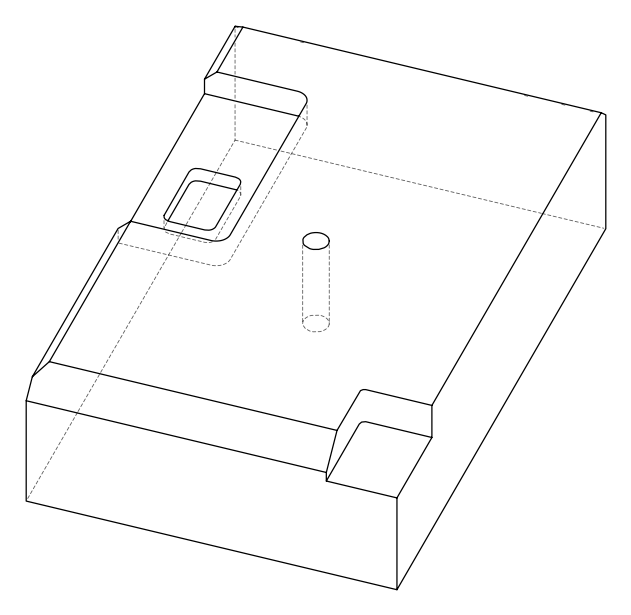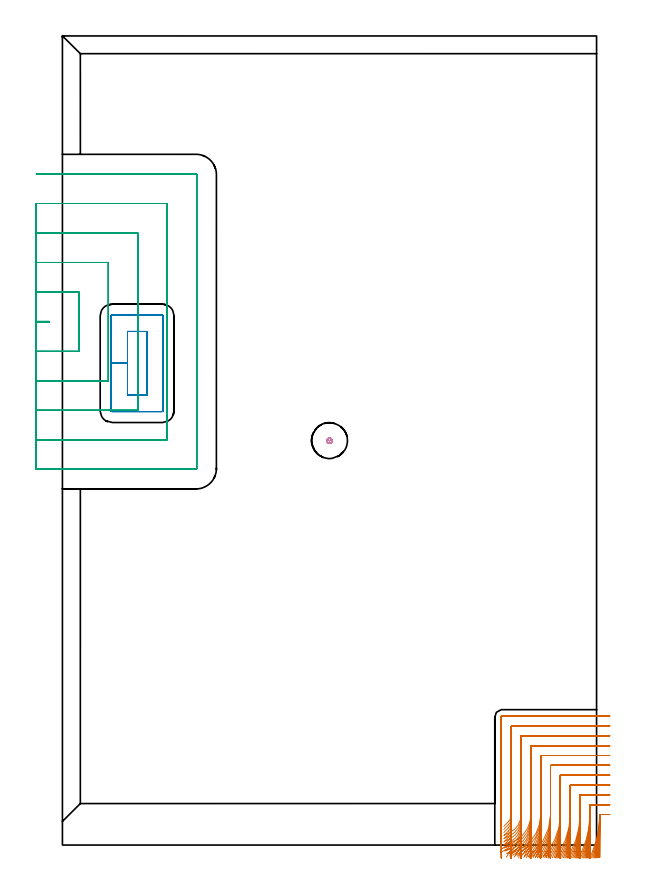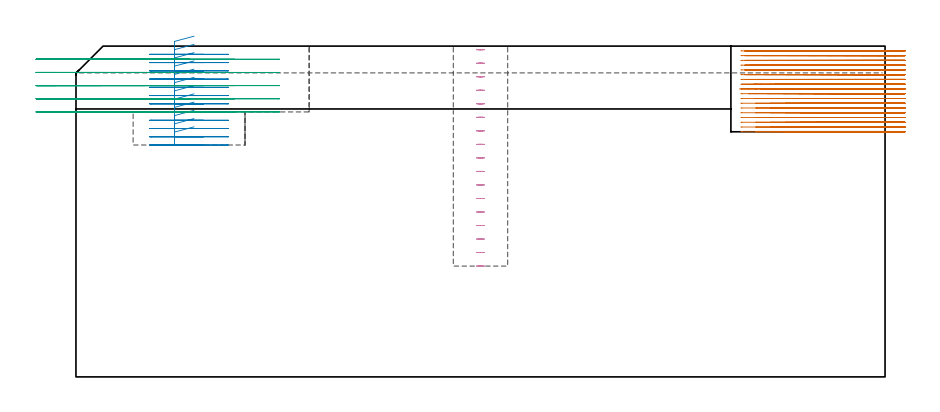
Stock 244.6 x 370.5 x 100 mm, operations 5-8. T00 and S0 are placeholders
(PLAN: 8 operations, 4 tool changes, 77.3 min)
(1 AREA_MILL | FG_CHAMFER_SURFACE | UGT0205_001 | 3.79 min | 5457 mm3)
(2 AREA_MILL_1 | FG_CHAMFER_SURFACE_1 | UGT0205_001 | 6 min | 8028 mm3)
(3 AREA_MILL_2 | FG_CHAMFER_SURFACE_2 | UGT0205_001 | 1.44 min | 1811 mm3)
(4 AREA_MILL_3 | FG_CHAMFER_SURFACE_3 | UGT0205_001 | 11.32 min | 36791 mm3)
(5 MILL_CORNER_NOTCH_RECTANGULAR | CORNER_NOTCH_RECTANGULAR | NXT0201_008 | Follow Part, ap 1.5, ae 75% | 31.56 min | 73366 mm3)
(6 MILL_RECTANGULAR_POCKET | POCKET_RECTANGULAR_STRAIGHT | NXT0201_010 | Follow Part, ap 2.5, ae 75% | 6.32 min | 54054 mm3)
(7 MILL_SLOT | SLOT_PARTIAL_RECTANGULAR | UGT0201_100 | Follow Part, ap 4.5, ae 75% | 16.11 min | 177904 mm3)
(8 MILL_BLIND_HOLE_FROM_SOLID_MATERIAL | STEP1POCKET | UGT0201_132 | Spiral | 0.78 min | 14045 mm3)
(TOOL UGT0205_001 | Chamfer Mill 20 x 3 x 45 deg. | D20 FL50 Z2)
(TOOL NXT0201_008 | ENDMILL 6mm [2P460-0600-NA 1630] | D6 FL26 Z6)
(TOOL NXT0201_010 | ENDMILL 10mm [2P460-1000-NA 1630] | D10 FL30 Z6)
(TOOL UGT0201_100 | End Mill 18 mm | D18 FL22 Z2)
(TOOL UGT0201_132 | Carbide End Mill 14.0 | D14 FL30 Z4)
(OP 5 MILL_CORNER_NOTCH_RECTANGULAR)
G17 G21 G94 G90
T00 M6
G54
G17 G0 G90 X250.6 Y14. S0 M3
G43 Z110. H1
Z98.561
G94 G1 X247.6 F250.
X246.296 F500.
G3 X246. Y13.705 R0.3
G2 X242.714 Y-3. R45.
G1 X241.589 Y-5.781 F250.
G0 Z110.
X250.6 Y18.5
Z98.561
G1 X247.6
X241.797 F500.
G3 X241.5 Y18.203 R0.3
G1 Y13.88
G2 X237.815 Y-3. R40.5
G1 X236.564 Y-5.727 F250.
G0 Z110.
X250.6 Y23.
Z98.561
G1 X247.6
X237.297 F500.
G3 X237. Y22.703 R0.3
G1 Y13.88
G2 X232.797 Y-3. R36.
G1 X231.391 Y-5.65 F250.
G0 Z110.
X250.6 Y27.5
Z98.561
G1 X247.6
X232.797 F500.
G3 X232.5 Y27.203 R0.3
G1 Y13.88
G2 X227.595 Y-3. R31.5
G1 X225.988 Y-5.533 F250.
G0 Z110.
X250.6 Y32.
Z98.561
G1 X247.6
X228.297 F500.
G3 X228. Y31.703 R0.3
G1 Y13.88
G2 X222.073 Y-3. R27.
G1 X220.197 Y-5.341 F250.
G0 Z110.
X250.6 Y36.5
Z98.561
G1 X247.6
X223.797 F500.
G3 X223.5 Y36.203 R0.3
G1 Y13.88
G2 X215.877 Y-3. R22.5
G1 X213.626 Y-4.984 F250.
G0 Z110.
X250.6 Y41.
Z98.561
G1 X247.6
X219.297 F500.
G3 X219. Y40.703 R0.3
G1 Y13.88
G2 X207.407 Y-2.941 R18.
G1 X204.604 Y-4.009 F250.
G0 Z110.
X250.6 Y45.5
Z98.561
G1 X247.6
X214.797 F500.
G3 X214.5 Y45.203 R0.3
G1 Y13.88
G2 X205. Y0.986 R13.5
G1 X202.134 Y0.097 F250.
G0 Z110.
X250.6 Y50.
Z98.561
G1 X247.6
X210.298 F500.
G3 X210. Y49.703 R0.3
G1 Y13.88
G2 X205. Y5.818 R9.
G1 X202.312 Y4.484 F250.
G0 Z110.
X250.6 Y54.5
Z98.561
G1 X247.6
X205.798 F500.
G3 X205.5 Y54.202 R0.3
G1 Y13.88
G2 X204.231 Y10.748 R4.5
G1 X202.142 Y8.594 F250.
G0 Z110.
X250.6 Y59.
Z98.561
G1 X247.6
X201.298 F500.
G3 X201. Y58.702 R0.3
G1 Y13.88
Y10.88 F250.
G0 Z110.
X250.6 Y14.
Z97.122
G1 X247.6
X246.297 F500.
G3 X246. Y13.703 R0.3
G1 Y12.445
G2 X243.267 Y-3. R45.
G1 X242.237 Y-5.818 F250.
G0 Z110.
X250.6 Y18.5
Z97.122
G1 X247.6
X241.797 F500.
G3 X241.5 Y18.203 R0.3
G1 Y12.445
G2 X238.439 Y-3. R40.5
G1 X237.295 Y-5.773 F250.
G0 Z110.
X250.6 Y23.
Z97.122
G1 X247.6
X237.297 F500.
G3 X237. Y22.703 R0.3
G1 Y12.445
G2 X233.519 Y-3. R36.
G1 X232.232 Y-5.71 F250.
G0 Z110.
X250.6 Y27.5
Z97.122
G1 X247.6
X232.797 F500.
G3 X232.5 Y27.203 R0.3
G1 Y12.445
G2 X228.454 Y-3. R31.5
G1 X226.983 Y-5.615 F250.
G0 Z110.
X250.6 Y32.
Z97.122
G1 X247.6
X228.297 F500.
G3 X228. Y31.703 R0.3
G1 Y12.445
G2 X223.146 Y-3. R27.
G1 X221.43 Y-5.461 F250.
G0 Z110.
X250.6 Y36.5
Z97.122
G1 X247.6
X223.797 F500.
G3 X223.5 Y36.203 R0.3
G1 Y12.445
G2 X217.362 Y-3. R22.5
G1 X215.303 Y-5.182 F250.
G0 Z110.
X250.6 Y41.
Z97.122
G1 X247.6
X219.297 F500.
G3 X219. Y40.703 R0.3
G1 Y12.445
G2 X210.244 Y-3. R18.
G1 X207.67 Y-4.541 F250.
G0 Z110.
X250.6 Y45.5
Z97.122
G1 X247.6
X214.797 F500.
G3 X214.5 Y45.203 R0.3
G1 Y12.445
G2 X205.032 Y-0.439 R13.5
G1 X202.169 Y-1.335 F250.
G0 Z110.
X250.6 Y50.
Z97.122
G1 X247.6
X210.298 F500.
G3 X210. Y49.703 R0.3
G1 Y12.445
G2 X205. Y4.382 R9.
G1 X202.312 Y3.049 F250.
G0 Z110.
X250.6 Y54.5
Z97.122
G1 X247.6
X205.798 F500.
G3 X205.5 Y54.202 R0.3
G1 Y12.445
G2 X204.228 Y9.31 R4.5
G1 X202.138 Y7.158 F250.
G0 Z110.
X250.6 Y59.
Z97.122
G1 X247.6
X201.298 F500.
G3 X201. Y58.702 R0.3
G1 Y12.445
Y9.445 F250.
G0 Z110.
X250.6 Y14.
Z95.683
G1 X247.6
X246.297 F500.
G3 X246. Y13.703 R0.3
G1 Y11.006
G2 X243.765 Y-3. R45.
G1 X242.831 Y-5.851 F250.
G0 Z110.
X250.6 Y18.5
Z95.683
G1 X247.6
X241.797 F500.
G3 X241.5 Y18.203 R0.3
G1 Y11.006
G2 X239.001 Y-3. R40.5
G1 X237.964 Y-5.815 F250.
G0 Z110.
X250.6 Y23.
Z95.683
G1 X247.6
X237.297 F500.
G3 X237. Y22.703 R0.3
G1 Y11.006
G2 X234.164 Y-3. R36.
G1 X232.997 Y-5.764 F250.
G0 Z110.
X250.6 Y27.5
Z95.683
G1 X247.6
X232.797 F500.
G3 X232.5 Y27.203 R0.3
G1 Y11.006
G2 X229.215 Y-3. R31.5
G1 X227.881 Y-5.687 F250.
G0 Z110.
X250.6 Y32.
Z95.683
G1 X247.6
X228.297 F500.
G3 X228. Y31.703 R0.3
G1 Y11.006
G2 X224.083 Y-3. R27.
G1 X222.527 Y-5.565 F250.
G0 Z110.
X250.6 Y36.5
Z95.683
G1 X247.6
X223.797 F500.
G3 X223.5 Y36.203 R0.3
G1 Y11.006
G2 X218.609 Y-3. R22.5
G1 X216.742 Y-5.348 F250.
G0 Z110.
X250.6 Y41.
Z95.683
G1 X247.6
X219.297 F500.
G3 X219. Y40.703 R0.3
G1 Y11.006
G2 X212.307 Y-3. R18.
G1 X209.972 Y-4.884 F250.
G0 Z110.
X250.6 Y45.5
Z95.683
G1 X247.6
X214.797 F500.
G3 X214.5 Y45.203 R0.3
G1 Y11.006
G2 X205.535 Y-1.71 R13.5
G1 X202.709 Y-2.718 F250.
G0 Z110.
X250.6 Y50.
Z95.683
G1 X247.6
X210.297 F500.
G3 X210. Y49.703 R0.3
G1 Y11.006
G2 X205. Y2.943 R9.
G1 X202.312 Y1.61 F250.
G0 Z110.
X250.6 Y54.5
Z95.683
G1 X247.6
X205.798 F500.
G3 X205.5 Y54.202 R0.3
G1 Y11.006
G2 X204.228 Y7.871 R4.5
G1 X202.138 Y5.718 F250.
G0 Z110.
X250.6 Y59.
Z95.683
G1 X247.6
X201.298 F500.
G3 X201. Y58.702 R0.3
G1 Y11.006
Y8.006 F250.
G0 Z110.
X250.6 Y14.
Z94.244
G1 X247.6
X246.297 F500.
G3 X246. Y13.703 R0.3
G1 Y9.567
G2 X244.21 Y-3. R45.
G1 X243.372 Y-5.881 F250.
G0 Z110.
X250.6 Y18.5
Z94.244
G1 X247.6
X241.797 F500.
G3 X241.5 Y18.203 R0.3
G1 Y9.567
G2 X239.501 Y-3. R40.5
G1 X238.57 Y-5.852 F250.
G0 Z110.
X250.6 Y23.
Z94.244
G1 X247.6
X237.297 F500.
G3 X237. Y22.703 R0.3
G1 Y9.567
G2 X234.735 Y-3. R36.
G1 X233.688 Y-5.811 F250.
G0 Z110.
X250.6 Y27.5
Z94.244
G1 X247.6
X232.797 F500.
G3 X232.5 Y27.203 R0.3
G1 Y9.567
G2 X229.885 Y-3. R31.5
G1 X228.688 Y-5.751 F250.
G0 Z110.
X250.6 Y32.
Z94.244
G1 X247.6
X228.297 F500.
G3 X228. Y31.703 R0.3
G1 Y9.567
G2 X224.897 Y-3. R27.
G1 X223.501 Y-5.655 F250.
G0 Z110.
X250.6 Y36.5
Z94.244
G1 X247.6
X223.797 F500.
G3 X223.5 Y36.203 R0.3
G1 Y9.567
G2 X219.664 Y-3. R22.5
G1 X217.988 Y-5.488 F250.
G0 Z110.
X250.6 Y41.
Z94.244
G1 X247.6
X219.297 F500.
G3 X219. Y40.703 R0.3
G1 Y9.567
G2 X213.887 Y-3. R18.
G1 X211.793 Y-5.148 F250.
G0 Z110.
X250.6 Y45.5
Z94.244
G1 X247.6
X214.797 F500.
G3 X214.5 Y45.203 R0.3
G1 Y9.567
G2 X206.666 Y-2.687 R13.5
G1 X203.943 Y-3.946 F250.
G0 Z110.
X250.6 Y50.
Z94.244
G1 X247.6
X210.297 F500.
G3 X210. Y49.703 R0.3
G1 Y9.567
G2 X205. Y1.504 R9.
G1 X202.312 Y0.171 F250.
G0 Z110.
X250.6 Y54.5
Z94.244
G1 X247.6
X205.798 F500.
G3 X205.5 Y54.202 R0.3
G1 Y9.567
G2 X204.228 Y6.432 R4.5
G1 X202.138 Y4.279 F250.
G0 Z110.
X250.6 Y59.
Z94.244
G1 X247.6
X201.298 F500.
G3 X201. Y58.702 R0.3
G1 Y9.567
Y6.567 F250.
G0 Z110.
X250.6 Y14.
Z92.805
G1 X247.6
X246.297 F500.
G3 X246. Y13.703 R0.3
G1 Y8.126
G2 X244.603 Y-3. R45.
G1 X243.861 Y-5.907 F250.
G0 Z110.
X250.6 Y18.5
Z92.805
G1 X247.6
X241.797 F500.
G3 X241.5 Y18.203 R0.3
G1 Y8.126
G2 X239.942 Y-3. R40.5
G1 X239.118 Y-5.885 F250.
G0 Z110.
X250.6 Y23.
Z92.805
G1 X247.6
X237.297 F500.
G3 X237. Y22.703 R0.3
G1 Y8.126
G2 X235.237 Y-3. R36.
G1 X234.31 Y-5.853 F250.
G0 Z110.
X250.6 Y27.5
Z92.805
G1 X247.6
X232.797 F500.
G3 X232.5 Y27.203 R0.3
G1 Y8.126
G2 X230.47 Y-3. R31.5
G1 X229.41 Y-5.807 F250.
G0 Z110.
X250.6 Y32.
Z92.805
G1 X247.6
X228.297 F500.
G3 X228. Y31.703 R0.3
G1 Y8.126
G2 X225.601 Y-3. R27.
G1 X224.365 Y-5.733 F250.
G0 Z110.
X250.6 Y36.5
Z92.805
G1 X247.6
X223.797 F500.
G3 X223.5 Y36.203 R0.3
G1 Y8.126
G2 X220.556 Y-3. R22.5
G1 X219.073 Y-5.608 F250.
G0 Z110.
X250.6 Y41.
Z92.805
G1 X247.6
X219.297 F500.
G3 X219. Y40.703 R0.3
G1 Y8.126
G2 X215.149 Y-3. R18.
G1 X213.295 Y-5.358 F250.
G0 Z110.
X250.6 Y45.5
Z92.805
G1 X247.6
X214.797 F500.
G3 X214.5 Y45.203 R0.3
G1 Y8.126
G2 X208.646 Y-3. R13.5
G1 X206.173 Y-4.699 F250.
G0 Z110.
X250.6 Y50.
Z92.805
G1 X247.6
X210.297 F500.
G3 X210. Y49.703 R0.3
G1 Y8.126
G2 X205. Y0.064 R9.
G1 X202.312 Y-1.269 F250.
G0 Z110.
X250.6 Y54.5
Z92.805
G1 X247.6
X205.798 F500.
G3 X205.5 Y54.202 R0.3
G1 Y8.126
G2 X204.228 Y4.991 R4.5
G1 X202.138 Y2.839 F250.
G0 Z110.
X250.6 Y59.
Z92.805
G1 X247.6
X201.298 F500.
G3 X201. Y58.702 R0.3
G1 Y8.126
Y5.126 F250.
G0 Z110.
X250.6 Y14.
Z91.367
G1 X247.6
X246.297 F500.
G3 X246. Y13.703 R0.3
G1 Y6.687
G2 X244.949 Y-2.98 R45.
G1 X244.305 Y-5.91 F250.
G0 Z110.
X250.6 Y18.5
Z91.367
G1 X247.6
X241.797 F500.
G3 X241.5 Y18.203 R0.3
G1 Y6.687
G2 X240.324 Y-3. R40.5
G1 X239.607 Y-5.913 F250.
G0 Z110.
X250.6 Y23.
Z91.367
G1 X247.6
X237.297 F500.
G3 X237. Y22.703 R0.3
G1 Y6.687
G2 X235.672 Y-3. R36.
G1 X234.865 Y-5.889 F250.
G0 Z110.
X250.6 Y27.5
Z91.367
G1 X247.6
X232.797 F500.
G3 X232.5 Y27.203 R0.3
G1 Y6.687
G2 X230.974 Y-3. R31.5
G1 X230.051 Y-5.855 F250.
G0 Z110.
X250.6 Y32.
Z91.367
G1 X247.6
X228.297 F500.
G3 X228. Y31.703 R0.3
G1 Y6.687
G2 X226.202 Y-3. R27.
G1 X225.126 Y-5.8 F250.
G0 Z110.
X250.6 Y36.5
Z91.367
G1 X247.6
X223.797 F500.
G3 X223.5 Y36.203 R0.3
G1 Y6.687
G2 X221.308 Y-3. R22.5
G1 X220.016 Y-5.708 F250.
G0 Z110.
X250.6 Y41.
Z91.367
G1 X247.6
X219.297 F500.
G3 X219. Y40.703 R0.3
G1 Y6.687
G2 X216.171 Y-3. R18.
G1 X214.557 Y-5.529 F250.
G0 Z110.
X250.6 Y45.5
Z91.367
G1 X247.6
X214.797 F500.
G3 X214.5 Y45.203 R0.3
G1 Y6.687
G2 X210.403 Y-3. R13.5
G1 X208.25 Y-5.09 F250.
G0 Z110.
X250.6 Y50.
Z91.367
G1 X247.6
X210.297 F500.
G3 X210. Y49.703 R0.3
G1 Y6.687
G2 X205.267 Y-1.237 R9.
G1 X202.625 Y-2.66 F250.
G0 Z110.
X250.6 Y54.5
Z91.367
G1 X247.6
X205.798 F500.
G3 X205.5 Y54.202 R0.3
G1 Y6.687
G2 X204.231 Y3.554 R4.5
G1 X202.142 Y1.401 F250.
G0 Z110.
X250.6 Y59.
Z91.367
G1 X247.6
X201.298 F500.
G3 X201. Y58.702 R0.3
G1 Y6.687
Y3.687 F250.
G0 Z110.
X250.6 Y14.
Z89.928
G1 X247.6
X246.297 F500.
G3 X246. Y13.703 R0.3
G1 Y5.249
G2 X245.251 Y-2.929 R45.
G1 X244.706 Y-5.879 F250.
G0 Z110.
X250.6 Y18.5
Z89.928
G1 X247.6
X241.797 F500.
G3 X241.5 Y18.203 R0.3
G1 Y5.249
G2 X240.651 Y-3. R40.5
G1 X240.04 Y-5.937 F250.
G0 Z110.
X250.6 Y23.
Z89.928
G1 X247.6
X237.297 F500.
G3 X237. Y22.703 R0.3
G1 Y5.249
G2 X236.042 Y-3. R36.
G1 X235.355 Y-5.92 F250.
G0 Z110.
X250.6 Y27.5
Z89.928
G1 X247.6
X232.797 F500.
G3 X232.5 Y27.203 R0.3
G1 Y5.249
G2 X231.401 Y-3. R31.5
G1 X230.615 Y-5.895 F250.
G0 Z110.
X250.6 Y32.
Z89.928
G1 X247.6
X228.297 F500.
G3 X228. Y31.703 R0.3
G1 Y5.249
G2 X226.709 Y-3. R27.
G1 X225.793 Y-5.857 F250.
G0 Z110.
X250.6 Y36.5
Z89.928
G1 X247.6
X223.797 F500.
G3 X223.5 Y36.203 R0.3
G1 Y5.249
G2 X221.933 Y-3. R22.5
G1 X220.834 Y-5.791 F250.
G0 Z110.
X250.6 Y41.
Z89.928
G1 X247.6
X219.297 F500.
G3 X219. Y40.703 R0.3
G1 Y5.249
G2 X216.999 Y-3. R18.
G1 X215.624 Y-5.666 F250.
G0 Z110.
X250.6 Y45.5
Z89.928
G1 X247.6
X214.797 F500.
G3 X214.5 Y45.203 R0.3
G1 Y5.249
G2 X211.687 Y-3. R13.5
G1 X209.854 Y-5.375 F250.
G0 Z110.
X250.6 Y50.
Z89.928
G1 X247.6
X210.297 F500.
G3 X210. Y49.703 R0.3
G1 Y5.249
G2 X205.972 Y-2.253 R9.
G1 X203.472 Y-3.911 F250.
G0 Z110.
X250.6 Y54.5
Z89.928
G1 X247.6
X205.798 F500.
G3 X205.5 Y54.202 R0.3
G1 Y5.249
G2 X204.228 Y2.113 R4.5
G1 X202.137 Y-0.039 F250.
G0 Z110.
X250.6 Y59.
Z89.928
G1 X247.6
X201.298 F500.
G3 X201. Y58.702 R0.3
G1 Y5.249
Y2.249 F250.
G0 Z110.
X250.6 Y14.
Z88.489
G1 X247.6
X246.297 F500.
G3 X246. Y13.703 R0.3
G1 Y3.673
G2 X245.524 Y-2.854 R45.
G1 X245.089 Y-5.822 F250.
G0 Z110.
X250.6 Y18.5
Z88.489
G1 X247.6
X241.797 F500.
G3 X241.5 Y18.203 R0.3
G1 Y3.673
G2 X240.946 Y-3. R40.5
G1 X240.452 Y-5.959 F250.
G0 Z110.
X250.6 Y23.
Z88.489
G1 X247.6
X237.297 F500.
G3 X237. Y22.703 R0.3
G1 Y3.673
G2 X236.376 Y-3. R36.
G1 X235.82 Y-5.948 F250.
G0 Z110.
X250.6 Y27.5
Z88.489
G1 X247.6
X232.797 F500.
G3 X232.5 Y27.203 R0.3
G1 Y3.673
G2 X231.785 Y-3. R31.5
G1 X231.149 Y-5.932 F250.
G0 Z110.
X250.6 Y32.
Z88.489
G1 X247.6
X228.297 F500.
G3 X228. Y31.703 R0.3
G1 Y3.673
G2 X227.162 Y-3. R27.
G1 X226.421 Y-5.907 F250.
G0 Z110.
X250.6 Y36.5
Z88.489
G1 X247.6
X223.797 F500.
G3 X223.5 Y36.203 R0.3
G1 Y3.673
G2 X222.488 Y-3. R22.5
G1 X221.598 Y-5.865 F250.
G0 Z110.
X250.6 Y41.
Z88.489
G1 X247.6
X219.297 F500.
G3 X219. Y40.703 R0.3
G1 Y3.673
G2 X217.717 Y-3. R18.
G1 X216.605 Y-5.786 F250.
G0 Z110.
X250.6 Y45.5
Z88.489
G1 X247.6
X214.797 F500.
G3 X214.5 Y45.203 R0.3
G1 Y3.673
G2 X212.735 Y-3. R13.5
G1 X211.252 Y-5.608 F250.
G0 Z110.
X250.6 Y50.
Z88.489
G1 X247.6
X210.297 F500.
G3 X210. Y49.703 R0.3
G1 Y3.673
G2 X207.039 Y-3. R9.
G1 X204.814 Y-5.013 F250.
G0 Z110.
X250.6 Y54.5
Z88.489
G1 X247.6
X205.798 F500.
G3 X205.5 Y54.202 R0.3
G1 Y3.673
G2 X203.751 Y0.112 R4.5
G1 X201.377 Y-1.722 F250.
G0 Z110.
X250.6 Y59.
Z88.489
G1 X247.6
X201.298 F500.
G3 X201. Y58.702 R0.3
G1 Y3.673
Y0.673 F250.
G0 Z110.
X250.6 Y14.
Z87.05
G1 X247.6
X246.296 F500.
G3 X246. Y13.704 R0.3
G1 Y1.907
G2 X245.756 Y-2.768 R45.
G1 X245.445 Y-5.752 F250.
G0 Z110.
X250.6 Y18.5
Z87.05
G1 X247.6
X241.797 F500.
G3 X241.5 Y18.203 R0.3
G1 Y1.907
G2 X241.202 Y-3. R40.5
G1 X240.838 Y-5.978 F250.
G0 Z110.
X250.6 Y23.
Z87.05
G1 X247.6
X237.297 F500.
G3 X237. Y22.703 R0.3
G1 Y1.907
G2 X236.664 Y-3. R36.
G1 X236.255 Y-5.972 F250.
G0 Z110.
X250.6 Y27.5
Z87.05
G1 X247.6
X232.797 F500.
G3 X232.5 Y27.203 R0.3
G1 Y1.907
G2 X232.115 Y-3. R31.5
G1 X231.648 Y-5.963 F250.
G0 Z110.
X250.6 Y32.
Z87.05
G1 X247.6
X228.297 F500.
G3 X228. Y31.703 R0.3
G1 Y1.907
G2 X227.55 Y-3. R27.
G1 X227.005 Y-5.95 F250.
G0 Z110.
X250.6 Y36.5
Z87.05
G1 X247.6
X223.797 F500.
G3 X223.5 Y36.203 R0.3
G1 Y1.907
G2 X222.958 Y-3. R22.5
G1 X222.304 Y-5.928 F250.
G0 Z110.
X250.6 Y41.
Z87.05
G1 X247.6
X219.297 F500.
G3 X219. Y40.703 R0.3
G1 Y1.907
G2 X218.318 Y-3. R18.
G1 X217.5 Y-5.886 F250.
G0 Z110.
X250.6 Y45.5
Z87.05
G1 X247.6
X214.797 F500.
G3 X214.5 Y45.203 R0.3
G1 Y1.907
G2 X213.577 Y-3. R13.5
G1 X212.486 Y-5.795 F250.
G0 Z110.
X250.6 Y50.
Z87.05
G1 X247.6
X210.297 F500.
G3 X210. Y49.703 R0.3
G1 Y1.907
G2 X208.545 Y-3. R9.
G1 X206.909 Y-5.515 F250.
G0 Z110.
X250.6 Y54.5
Z87.05
G1 X247.6
X205.798 F500.
G3 X205.5 Y54.202 R0.3
G1 Y1.907
G2 X203.196 Y-2.021 R4.5
G1 X200.577 Y-3.485 F250.
G0 Z110.
X250.6 Y59.
Z87.05
G1 X247.6
X201.298 F500.
G3 X201. Y58.702 R0.3
G1 Y1.907
Y-1.093 F250.
G0 Z110.
X250.6 Y14.
Z85.611
G1 X247.6
X246.296 F500.
G3 X246. Y13.704 R0.3
G1 Y-0.682
G2 X245.956 Y-2.676 R45.
G1 X245.823 Y-5.673 F250.
G0 Z110.
X250.6 Y18.5
Z85.611
G1 X247.6
X241.797 F500.
G3 X241.5 Y18.203 R0.3
G1 Y-0.682
G2 X241.434 Y-3. R40.5
G1 X241.262 Y-5.995 F250.
G0 Z110.
X250.6 Y23.
Z85.611
G1 X247.6
X237.297 F500.
G3 X237. Y22.703 R0.3
G1 Y-0.682
G2 X236.925 Y-3. R36.
G1 X236.732 Y-5.994 F250.
G0 Z110.
X250.6 Y27.5
Z85.611
G1 X247.6
X232.797 F500.
G3 X232.5 Y27.203 R0.3
G1 Y-0.682
G2 X232.415 Y-3. R31.5
G1 X232.194 Y-5.992 F250.
G0 Z110.
X250.6 Y32.
Z85.611
G1 X247.6
X228.297 F500.
G3 X228. Y31.703 R0.3
G1 Y-0.682
G2 X227.9 Y-3. R27.
G1 X227.643 Y-5.989 F250.
G0 Z110.
X250.6 Y36.5
Z85.611
G1 X247.6
X223.797 F500.
G3 X223.5 Y36.203 R0.3
G1 Y-0.682
G2 X223.38 Y-3. R22.5
G1 X223.071 Y-5.984 F250.
G0 Z110.
X250.6 Y41.
Z85.611
G1 X247.6
X219.297 F500.
G3 X219. Y40.703 R0.3
G1 Y-0.682
G2 X218.85 Y-3. R18.
G1 X218.464 Y-5.975 F250.
G0 Z110.
X250.6 Y45.5
Z85.611
G1 X247.6
X214.797 F500.
G3 X214.5 Y45.203 R0.3
G1 Y-0.682
G2 X214.299 Y-3. R13.5
G1 X213.784 Y-5.955 F250.
G0 Z110.
X250.6 Y50.
Z85.611
G1 X247.6
X210.297 F500.
G3 X210. Y49.703 R0.3
G1 Y-0.682
G2 X209.696 Y-3. R9.
G1 X208.923 Y-5.899 F250.
G0 Z110.
X250.6 Y54.5
Z85.611
G1 X247.6
X205.798 F500.
G3 X205.5 Y54.202 R0.3
G1 Y-0.682
G2 X204.857 Y-3. R4.5
G1 X203.311 Y-5.571 F250.
G0 Z110.
X250.6 Y59.
Z85.611
G1 X247.6
X201.298 F500.
G3 X201. Y58.702 R0.3
G1 Y-0.682
Y-3.682 F250.
G0 Z110.
X250.6 Y14.
Z84.172
G1 X247.6
X246.296 F500.
G3 X246. Y13.704 R0.3
G1 Y-2.653
X245.998 Y-5.653 F250.
G0 Z110.
X250.6 Y18.5
Z84.172
G1 X247.6
X241.797 F500.
G3 X241.5 Y18.203 R0.3
G1 Y-2.625
G2 X241.498 Y-3. R40.5
G1 X241.471 Y-6. F250.
G0 Z110.
X250.6 Y23.
Z84.172
G1 X247.6
X237.297 F500.
G3 X237. Y22.703 R0.3
G1 Y-2.625
G2 X236.998 Y-3. R36.
G1 X236.967 Y-6. F250.
G0 Z110.
X250.6 Y27.5
Z84.172
G1 X247.6
X232.797 F500.
G3 X232.5 Y27.203 R0.3
G1 Y-2.625
G2 X232.498 Y-3. R31.5
G1 X232.462 Y-6. F250.
G0 Z110.
X250.6 Y32.
Z84.172
G1 X247.6
X228.297 F500.
G3 X228. Y31.703 R0.3
G1 Y-2.625
G2 X227.997 Y-3. R27.
G1 X227.956 Y-6. F250.
G0 Z110.
X250.6 Y36.5
Z84.172
G1 X247.6
X223.797 F500.
G3 X223.5 Y36.203 R0.3
G1 Y-2.625
G2 X223.497 Y-3. R22.5
G1 X223.447 Y-6. F250.
G0 Z110.
X250.6 Y41.
Z84.172
G1 X247.6
X219.297 F500.
G3 X219. Y40.703 R0.3
G1 Y-2.625
G2 X218.996 Y-3. R18.
G1 X218.934 Y-5.999 F250.
G0 Z110.
X250.6 Y45.5
Z84.172
G1 X247.6
X214.797 F500.
G3 X214.5 Y45.203 R0.3
G1 Y-2.625
G2 X214.495 Y-3. R13.5
G1 X214.412 Y-5.999 F250.
G0 Z110.
X250.6 Y50.
Z84.172
G1 X247.6
X210.297 F500.
G3 X210. Y49.703 R0.3
G1 Y-2.625
G2 X209.992 Y-3. R9.
G1 X209.867 Y-5.997 F250.
G0 Z110.
X250.6 Y54.5
Z84.172
G1 X247.6
X205.798 F500.
G3 X205.5 Y54.202 R0.3
G1 Y-2.625
G2 X205.484 Y-3. R4.5
G1 X205.235 Y-5.99 F250.
G0 Z110.
X250.6 Y59.
Z84.172
G1 X247.6
X201.298 F500.
G3 X201. Y58.702 R0.3
G1 Y-2.625
Y-5.625 F250.
G0 Z110.
X250.6 Y14.
Z82.733
G1 X247.6
X246.296 F500.
G3 X246. Y13.704 R0.3
G1 Y-2.653
Y-5.653 F250.
G0 Z110.
X250.6 Y18.5
Z82.733
G1 X247.6
X241.797 F500.
G3 X241.5 Y18.203 R0.3
G1 Y-3.
Y-6. F250.
G0 Z110.
X250.6 Y23.
Z82.733
G1 X247.6
X237.297 F500.
G3 X237. Y22.703 R0.3
G1 Y-3.
Y-6. F250.
G0 Z110.
X250.6 Y27.5
Z82.733
G1 X247.6
X232.797 F500.
G3 X232.5 Y27.203 R0.3
G1 Y-3.
Y-6. F250.
G0 Z110.
X250.6 Y32.
Z82.733
G1 X247.6
X228.297 F500.
G3 X228. Y31.703 R0.3
G1 Y-3.
Y-6. F250.
G0 Z110.
X250.6 Y36.5
Z82.733
G1 X247.6
X223.797 F500.
G3 X223.5 Y36.203 R0.3
G1 Y-3.
Y-6. F250.
G0 Z110.
X250.6 Y41.
Z82.733
G1 X247.6
X219.297 F500.
G3 X219. Y40.703 R0.3
G1 Y-3.
Y-6. F250.
G0 Z110.
X250.6 Y45.5
Z82.733
G1 X247.6
X214.797 F500.
G3 X214.5 Y45.203 R0.3
G1 Y-3.
Y-6. F250.
G0 Z110.
X250.6 Y50.
Z82.733
G1 X247.6
X210.297 F500.
G3 X210. Y49.703 R0.3
G1 Y-3.
Y-6. F250.
G0 Z110.
X250.6 Y54.5
Z82.733
G1 X247.6
X205.798 F500.
G3 X205.5 Y54.202 R0.3
G1 Y-3.
Y-6. F250.
G0 Z110.
X250.6 Y59.
Z82.733
G1 X247.6
X201.298 F500.
G3 X201. Y58.702 R0.3
G1 Y-3.
Y-6. F250.
G0 Z110.
X250.6 Y14.
Z81.294
G1 X247.6
X246.296 F500.
G3 X246. Y13.704 R0.3
G1 Y-2.653
Y-5.653 F250.
G0 Z110.
X250.6 Y18.5
Z81.294
G1 X247.6
X241.797 F500.
G3 X241.5 Y18.203 R0.3
G1 Y-3.
Y-6. F250.
G0 Z110.
X250.6 Y23.
Z81.294
G1 X247.6
X237.297 F500.
G3 X237. Y22.703 R0.3
G1 Y-3.
Y-6. F250.
G0 Z110.
X250.6 Y27.5
Z81.294
G1 X247.6
X232.797 F500.
G3 X232.5 Y27.203 R0.3
G1 Y-3.
Y-6. F250.
G0 Z110.
X250.6 Y32.
Z81.294
G1 X247.6
X228.297 F500.
G3 X228. Y31.703 R0.3
G1 Y-3.
Y-6. F250.
G0 Z110.
X250.6 Y36.5
Z81.294
G1 X247.6
X223.797 F500.
G3 X223.5 Y36.203 R0.3
G1 Y-3.
Y-6. F250.
G0 Z110.
X250.6 Y41.
Z81.294
G1 X247.6
X219.297 F500.
G3 X219. Y40.703 R0.3
G1 Y-3.
Y-6. F250.
G0 Z110.
X250.6 Y45.5
Z81.294
G1 X247.6
X214.797 F500.
G3 X214.5 Y45.203 R0.3
G1 Y-3.
Y-6. F250.
G0 Z110.
X250.6 Y50.
Z81.294
G1 X247.6
X210.297 F500.
G3 X210. Y49.703 R0.3
G1 Y-3.
Y-6. F250.
G0 Z110.
X250.6 Y54.5
Z81.294
G1 X247.6
X205.798 F500.
G3 X205.5 Y54.202 R0.3
G1 Y-3.
Y-6. F250.
G0 Z110.
X250.6 Y59.
Z81.294
G1 X247.6
X201.298 F500.
G3 X201. Y58.702 R0.3
G1 Y-3.
Y-6. F250.
G0 Z110.
X250.6 Y14.
Z79.856
G1 X247.6
X246.296 F500.
G3 X246. Y13.704 R0.3
G1 Y-2.653
Y-5.653 F250.
G0 Z110.
X250.6 Y18.5
Z79.856
G1 X247.6
X241.797 F500.
G3 X241.5 Y18.203 R0.3
G1 Y-3.
Y-6. F250.
G0 Z110.
X250.6 Y23.
Z79.856
G1 X247.6
X237.297 F500.
G3 X237. Y22.703 R0.3
G1 Y-3.
Y-6. F250.
G0 Z110.
X250.6 Y27.5
Z79.856
G1 X247.6
X232.797 F500.
G3 X232.5 Y27.203 R0.3
G1 Y-3.
Y-6. F250.
G0 Z110.
X250.6 Y32.
Z79.856
G1 X247.6
X228.297 F500.
G3 X228. Y31.703 R0.3
G1 Y-3.
Y-6. F250.
G0 Z110.
X250.6 Y36.5
Z79.856
G1 X247.6
X223.797 F500.
G3 X223.5 Y36.203 R0.3
G1 Y-3.
Y-6. F250.
G0 Z110.
X250.6 Y41.
Z79.856
G1 X247.6
X219.297 F500.
G3 X219. Y40.703 R0.3
G1 Y-3.
Y-6. F250.
G0 Z110.
X250.6 Y45.5
Z79.856
G1 X247.6
X214.797 F500.
G3 X214.5 Y45.203 R0.3
G1 Y-3.
Y-6. F250.
G0 Z110.
X250.6 Y50.
Z79.856
G1 X247.6
X210.297 F500.
G3 X210. Y49.703 R0.3
G1 Y-3.
Y-6. F250.
G0 Z110.
X250.6 Y54.5
Z79.856
G1 X247.6
X205.798 F500.
G3 X205.5 Y54.202 R0.3
G1 Y-3.
Y-6. F250.
G0 Z110.
X250.6 Y59.
Z79.856
G1 X247.6
X201.298 F500.
G3 X201. Y58.702 R0.3
G1 Y-3.
Y-6. F250.
G0 Z110.
X250.6 Y14.
Z78.417
G1 X247.6
X246.296 F500.
G3 X246. Y13.704 R0.3
G1 Y-2.653
Y-5.653 F250.
G0 Z110.
X250.6 Y18.5
Z78.417
G1 X247.6
X241.797 F500.
G3 X241.5 Y18.203 R0.3
G1 Y-3.
Y-6. F250.
G0 Z110.
X250.6 Y23.
Z78.417
G1 X247.6
X237.297 F500.
G3 X237. Y22.703 R0.3
G1 Y-3.
Y-6. F250.
G0 Z110.
X250.6 Y27.5
Z78.417
G1 X247.6
X232.797 F500.
G3 X232.5 Y27.203 R0.3
G1 Y-3.
Y-6. F250.
G0 Z110.
X250.6 Y32.
Z78.417
G1 X247.6
X228.297 F500.
G3 X228. Y31.703 R0.3
G1 Y-3.
Y-6. F250.
G0 Z110.
X250.6 Y36.5
Z78.417
G1 X247.6
X223.797 F500.
G3 X223.5 Y36.203 R0.3
G1 Y-3.
Y-6. F250.
G0 Z110.
X250.6 Y41.
Z78.417
G1 X247.6
X219.297 F500.
G3 X219. Y40.703 R0.3
G1 Y-3.
Y-6. F250.
G0 Z110.
X250.6 Y45.5
Z78.417
G1 X247.6
X214.797 F500.
G3 X214.5 Y45.203 R0.3
G1 Y-3.
Y-6. F250.
G0 Z110.
X250.6 Y50.
Z78.417
G1 X247.6
X210.297 F500.
G3 X210. Y49.703 R0.3
G1 Y-3.
Y-6. F250.
G0 Z110.
X250.6 Y54.5
Z78.417
G1 X247.6
X205.798 F500.
G3 X205.5 Y54.202 R0.3
G1 Y-3.
Y-6. F250.
G0 Z110.
X250.6 Y59.
Z78.417
G1 X247.6
X201.298 F500.
G3 X201. Y58.702 R0.3
G1 Y-3.
Y-6. F250.
G0 Z110.
X250.6 Y14.
Z76.978
G1 X247.6
X246.296 F500.
G3 X246. Y13.704 R0.3
G1 Y-2.653
Y-5.653 F250.
G0 Z110.
X250.6 Y18.5
Z76.978
G1 X247.6
X241.797 F500.
G3 X241.5 Y18.203 R0.3
G1 Y-3.
Y-6. F250.
G0 Z110.
X250.6 Y23.
Z76.978
G1 X247.6
X237.297 F500.
G3 X237. Y22.703 R0.3
G1 Y-3.
Y-6. F250.
G0 Z110.
X250.6 Y27.5
Z76.978
G1 X247.6
X232.797 F500.
G3 X232.5 Y27.203 R0.3
G1 Y-3.
Y-6. F250.
G0 Z110.
X250.6 Y32.
Z76.978
G1 X247.6
X228.297 F500.
G3 X228. Y31.703 R0.3
G1 Y-3.
Y-6. F250.
G0 Z110.
X250.6 Y36.5
Z76.978
G1 X247.6
X223.797 F500.
G3 X223.5 Y36.203 R0.3
G1 Y-3.
Y-6. F250.
G0 Z110.
X250.6 Y41.
Z76.978
G1 X247.6
X219.297 F500.
G3 X219. Y40.703 R0.3
G1 Y-3.
Y-6. F250.
G0 Z110.
X250.6 Y45.5
Z76.978
G1 X247.6
X214.797 F500.
G3 X214.5 Y45.203 R0.3
G1 Y-3.
Y-6. F250.
G0 Z110.
X250.6 Y50.
Z76.978
G1 X247.6
X210.297 F500.
G3 X210. Y49.703 R0.3
G1 Y-3.
Y-6. F250.
G0 Z110.
X250.6 Y54.5
Z76.978
G1 X247.6
X205.798 F500.
G3 X205.5 Y54.202 R0.3
G1 Y-3.
Y-6. F250.
G0 Z110.
X250.6 Y59.
Z76.978
G1 X247.6
X201.298 F500.
G3 X201. Y58.702 R0.3
G1 Y-3.
Y-6. F250.
G0 Z110.
X250.6 Y14.
Z75.539
G1 X247.6
X246.296 F500.
G3 X246. Y13.704 R0.3
G1 Y-2.653
Y-5.653 F250.
G0 Z110.
X250.6 Y18.5
Z75.539
G1 X247.6
X241.797 F500.
G3 X241.5 Y18.203 R0.3
G1 Y-3.
Y-6. F250.
G0 Z110.
X250.6 Y23.
Z75.539
G1 X247.6
X237.297 F500.
G3 X237. Y22.703 R0.3
G1 Y-3.
Y-6. F250.
G0 Z110.
X250.6 Y27.5
Z75.539
G1 X247.6
X232.797 F500.
G3 X232.5 Y27.203 R0.3
G1 Y-3.
Y-6. F250.
G0 Z110.
X250.6 Y32.
Z75.539
G1 X247.6
X228.297 F500.
G3 X228. Y31.703 R0.3
G1 Y-3.
Y-6. F250.
G0 Z110.
X250.6 Y36.5
Z75.539
G1 X247.6
X223.797 F500.
G3 X223.5 Y36.203 R0.3
G1 Y-3.
Y-6. F250.
G0 Z110.
X250.6 Y41.
Z75.539
G1 X247.6
X219.297 F500.
G3 X219. Y40.703 R0.3
G1 Y-3.
Y-6. F250.
G0 Z110.
X250.6 Y45.5
Z75.539
G1 X247.6
X214.797 F500.
G3 X214.5 Y45.203 R0.3
G1 Y-3.
Y-6. F250.
G0 Z110.
X250.6 Y50.
Z75.539
G1 X247.6
X210.297 F500.
G3 X210. Y49.703 R0.3
G1 Y-3.
Y-6. F250.
G0 Z110.
X250.6 Y54.5
Z75.539
G1 X247.6
X205.798 F500.
G3 X205.5 Y54.202 R0.3
G1 Y-3.
Y-6. F250.
G0 Z110.
X250.6 Y59.
Z75.539
G1 X247.6
X201.298 F500.
G3 X201. Y58.702 R0.3
G1 Y-3.
Y-6. F250.
G0 Z110.
X250.6 Y14.
Z74.1
G1 X247.6
X246.296 F500.
G3 X246. Y13.704 R0.3
G1 Y-2.653
Y-5.653 F250.
G0 Z110.
X250.6 Y18.5
Z74.1
G1 X247.6
X241.797 F500.
G3 X241.5 Y18.203 R0.3
G1 Y-3.
Y-6. F250.
G0 Z110.
X250.6 Y23.
Z74.1
G1 X247.6
X237.297 F500.
G3 X237. Y22.703 R0.3
G1 Y-3.
Y-6. F250.
G0 Z110.
X250.6 Y27.5
Z74.1
G1 X247.6
X232.797 F500.
G3 X232.5 Y27.203 R0.3
G1 Y-3.
Y-6. F250.
G0 Z110.
X250.6 Y32.
Z74.1
G1 X247.6
X228.297 F500.
G3 X228. Y31.703 R0.3
G1 Y-3.
Y-6. F250.
G0 Z110.
X250.6 Y36.5
Z74.1
G1 X247.6
X223.797 F500.
G3 X223.5 Y36.203 R0.3
G1 Y-3.
Y-6. F250.
G0 Z110.
X250.6 Y41.
Z74.1
G1 X247.6
X219.297 F500.
G3 X219. Y40.703 R0.3
G1 Y-3.
Y-6. F250.
G0 Z110.
X250.6 Y45.5
Z74.1
G1 X247.6
X214.797 F500.
G3 X214.5 Y45.203 R0.3
G1 Y-3.
Y-6. F250.
G0 Z110.
X250.6 Y50.
Z74.1
G1 X247.6
X210.297 F500.
G3 X210. Y49.703 R0.3
G1 Y-3.
Y-6. F250.
G0 Z110.
X250.6 Y54.5
Z74.1
G1 X247.6
X205.798 F500.
G3 X205.5 Y54.202 R0.3
G1 Y-3.
Y-6. F250.
G0 Z110.
X250.6 Y59.
Z74.1
G1 X247.6
X201.298 F500.
G3 X201. Y58.702 R0.3
G1 Y-3.
Y-6. F250.
G0 Z110.
M5
M2
(OP 6 MILL_RECTANGULAR_POCKET)
G17 G21 G94 G90
T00 M6
G54
G17 G0 G90 X35.695 Y235.2 S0 M3
G43 Z110. H1
Z103.
G94 G1 X29.8 Z101.42 F250.
Y220.6 Z97.508
Y206. F500.
X38.6
Y235.2
X29.8
Y220.6
X22.3
Y198.9
G3 X22.7 Y198.5 R0.4
G1 X45.7
G3 X46.1 Y198.9 R0.4
G1 Y242.3
G3 X45.7 Y242.7 R0.4
G1 X22.7
G3 X22.3 Y242.3 R0.4
G1 Y220.6
Y219.6
G0 X35.695 Y235.2 Z100.508
G1 X29.8 Z98.929 F250.
Y220.6 Z95.017
Y206. F500.
X38.6
Y235.2
X29.8
Y220.6
X22.3
Y198.9
G3 X22.7 Y198.5 R0.4
G1 X45.7
G3 X46.1 Y198.9 R0.4
G1 Y242.3
G3 X45.7 Y242.7 R0.4
G1 X22.7
G3 X22.3 Y242.3 R0.4
G1 Y220.6
Y219.6
G0 X35.695 Y235.2 Z98.017
G1 X29.8 Z96.437 F250.
Y220.6 Z92.525
Y206. F500.
X38.6
Y235.2
X29.8
Y220.6
X22.3
Y198.9
G3 X22.7 Y198.5 R0.4
G1 X45.7
G3 X46.1 Y198.9 R0.4
G1 Y242.3
G3 X45.7 Y242.7 R0.4
G1 X22.7
G3 X22.3 Y242.3 R0.4
G1 Y220.6
Y219.6
G0 X35.695 Y235.2 Z95.525
G1 X29.8 Z93.945 F250.
Y220.6 Z90.033
Y206. F500.
X38.6
Y235.2
X29.8
Y220.6
X22.3
Y198.9
G3 X22.7 Y198.5 R0.4
G1 X45.7
G3 X46.1 Y198.9 R0.4
G1 Y242.3
G3 X45.7 Y242.7 R0.4
G1 X22.7
G3 X22.3 Y242.3 R0.4
G1 Y220.6
Y219.6
G0 X35.695 Y235.2 Z93.033
G1 X29.8 Z91.454 F250.
Y220.6 Z87.542
Y206. F500.
X38.6
Y235.2
X29.8
Y220.6
X22.3
Y198.9
G3 X22.7 Y198.5 R0.4
G1 X45.7
G3 X46.1 Y198.9 R0.4
G1 Y242.3
G3 X45.7 Y242.7 R0.4
G1 X22.7
G3 X22.3 Y242.3 R0.4
G1 Y220.6
Y219.6
G0 X35.695 Y235.2 Z90.542
G1 X29.8 Z88.962 F250.
Y220.6 Z85.05
Y206. F500.
X38.6
Y235.2
X29.8
Y220.6
X22.3
Y198.9
G3 X22.7 Y198.5 R0.4
G1 X45.7
G3 X46.1 Y198.9 R0.4
G1 Y242.3
G3 X45.7 Y242.7 R0.4
G1 X22.7
G3 X22.3 Y242.3 R0.4
G1 Y220.6
Y219.6
G0 X35.695 Y235.2 Z88.05
G1 X29.8 Z86.47 F250.
Y220.6 Z82.558
Y206. F500.
X38.6
Y235.2
X29.8
Y220.6
X22.3
Y198.9
G3 X22.7 Y198.5 R0.4
G1 X45.7
G3 X46.1 Y198.9 R0.4
G1 Y242.3
G3 X45.7 Y242.7 R0.4
G1 X22.7
G3 X22.3 Y242.3 R0.4
G1 Y220.6
Y219.6
G0 X35.695 Y235.2 Z85.558
G1 X29.8 Z83.979 F250.
Y220.6 Z80.067
Y206. F500.
X38.6
Y235.2
X29.8
Y220.6
X22.3
Y198.9
G3 X22.7 Y198.5 R0.4
G1 X45.7
G3 X46.1 Y198.9 R0.4
G1 Y242.3
G3 X45.7 Y242.7 R0.4
G1 X22.7
G3 X22.3 Y242.3 R0.4
G1 Y220.6
Y219.6
G0 X35.695 Y235.2 Z83.067
G1 X29.8 Z81.487 F250.
Y220.6 Z77.575
Y206. F500.
X38.6
Y235.2
X29.8
Y220.6
X22.3
Y198.9
G3 X22.7 Y198.5 R0.4
G1 X45.7
G3 X46.1 Y198.9 R0.4
G1 Y242.3
G3 X45.7 Y242.7 R0.4
G1 X22.7
G3 X22.3 Y242.3 R0.4
G1 Y220.6
Y219.6
G0 X35.695 Y235.2 Z80.575
G1 X29.8 Z78.995 F250.
Y220.6 Z75.083
Y206. F500.
X38.6
Y235.2
X29.8
Y220.6
X22.3
Y198.9
G3 X22.7 Y198.5 R0.4
G1 X45.7
G3 X46.1 Y198.9 R0.4
G1 Y242.3
G3 X45.7 Y242.7 R0.4
G1 X22.7
G3 X22.3 Y242.3 R0.4
G1 Y220.6
Y219.6
G0 X35.695 Y235.2 Z78.083
G1 X29.8 Z76.504 F250.
Y220.6 Z72.592
Y206. F500.
X38.6
Y235.2
X29.8
Y220.6
X22.3
Y198.9
G3 X22.7 Y198.5 R0.4
G1 X45.7
G3 X46.1 Y198.9 R0.4
G1 Y242.3
G3 X45.7 Y242.7 R0.4
G1 X22.7
G3 X22.3 Y242.3 R0.4
G1 Y220.6
Y219.6
G0 X35.695 Y235.2 Z75.592
G1 X29.8 Z74.012 F250.
Y220.6 Z70.1
Y206. F500.
X38.6
Y235.2
X29.8
Y220.6
X22.3
Y198.9
G3 X22.7 Y198.5 R0.4
G1 X45.7
G3 X46.1 Y198.9 R0.4
G1 Y242.3
G3 X45.7 Y242.7 R0.4
G1 X22.7
G3 X22.3 Y242.3 R0.4
G1 Y220.6
Y219.6
G0 Z110.
M5
M2
(OP 7 MILL_SLOT)
G17 G21 G94 G90
T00 M6
G54
G17 G0 G90 X-12. Y239.6 S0 M3
G43 Z110. H0
Z96.02
G94 G1 X-9. F250.
X-6.
Y239.8
X-9.
X-12.
Y226.1
X-9.
X7.5 F500.
Y253.3
X-9.
X-12. F250.
Y212.6
X-9.
X21. F500.
Y266.8
X-9.
X-12. F250.
Y199.1
X-9.
X34.5 F500.
Y202.5
Y205.5 F250.
Y235.7 F500.
Y238.7 F250.
Y280.3 F500.
X-9.
X-12. F250.
Y185.6
X-9.
X48. F500.
Y293.8
X-9.
X-12. F250.
Y172.1
X-9.
X61.2 F500.
G3 X61.5 Y172.4 R0.3
G1 Y307.
G3 X61.2 Y307.3 R0.3
G1 X-9.
X-12. F250.
G0 Y239.6 Z92.04
G1 X-9.
X-6.
Y239.8
X-9.
X-12.
Y226.1
X-9.
X7.5 F500.
Y253.3
X-9.
X-12. F250.
Y212.6
X-9.
X21. F500.
Y266.8
X-9.
X-12. F250.
Y199.1
X-9.
X34.5 F500.
Y202.5
Y205.5 F250.
Y235.7 F500.
Y238.7 F250.
Y280.3 F500.
X-9.
X-12. F250.
Y185.6
X-9.
X48. F500.
Y293.8
X-9.
X-12. F250.
Y172.1
X-9.
X61.2 F500.
G3 X61.5 Y172.4 R0.3
G1 Y307.
G3 X61.2 Y307.3 R0.3
G1 X-9.
X-12. F250.
G0 Y239.6 Z88.06
G1 X-9.
X-6.
Y239.8
X-9.
X-12.
Y226.1
X-9.
X7.5 F500.
Y253.3
X-9.
X-12. F250.
Y212.6
X-9.
X21. F500.
Y266.8
X-9.
X-12. F250.
Y199.1
X-9.
X34.5 F500.
Y202.5
Y205.5 F250.
Y235.7 F500.
Y238.7 F250.
Y280.3 F500.
X-9.
X-12. F250.
Y185.6
X-9.
X48. F500.
Y293.8
X-9.
X-12. F250.
Y172.1
X-9.
X61.2 F500.
G3 X61.5 Y172.4 R0.3
G1 Y307.
G3 X61.2 Y307.3 R0.3
G1 X-9.
X-12. F250.
G0 Y239.6 Z84.08
G1 X-9.
X-6.
Y239.8
X-9.
X-12.
Y226.1
X-9.
X7.5 F500.
Y253.3
X-9.
X-12. F250.
Y212.6
X-9.
X21. F500.
Y266.8
X-9.
X-12. F250.
Y199.1
X-9.
X34.5 F500.
Y202.5
Y205.5 F250.
Y235.7 F500.
Y238.7 F250.
Y280.3 F500.
X-9.
X-12. F250.
Y185.6
X-9.
X48. F500.
Y293.8
X-9.
X-12. F250.
Y172.1
X-9.
X61.2 F500.
G3 X61.5 Y172.4 R0.3
G1 Y307.
G3 X61.2 Y307.3 R0.3
G1 X-9.
X-12. F250.
G0 Y239.6 Z80.1
G1 X-9.
X-6.
Y239.8
X-9.
X-12.
Y226.1
X-9.
X7.5 F500.
Y253.3
X-9.
X-12. F250.
Y212.6
X-9.
X21. F500.
Y266.8
X-9.
X-12. F250.
Y199.1
X-9.
X34.5 F500.
Y202.5
Y205.5 F250.
Y235.7 F500.
Y238.7 F250.
Y280.3 F500.
X-9.
X-12. F250.
Y185.6
X-9.
X48. F500.
Y293.8
X-9.
X-12. F250.
Y172.1
X-9.
X61.2 F500.
G3 X61.5 Y172.4 R0.3
G1 Y307.
G3 X61.2 Y307.3 R0.3
G1 X-9.
X-12. F250.
G0 Z110.
M5
M2
(OP 8 MILL_BLIND_HOLE_FROM_SOLID_MATERIAL)
G17 G21 G94 G90
T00 M6
G54
G17 G0 G90 X122.3 Y185.2 S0 M3
G43 Z110. H0
Z98.912
G94 G3 X122.9 Y185.8 R0.6 F250.
X122.3 Y186.4 R0.6
X121.1 Y185.2 R1.2
X122.3 Y186.4 R-1.2
X121.7 Y185.8 R0.6
X122.3 Y185.2 R0.6
G0 Z94.824
G3 X122.9 Y185.8 R0.6
X122.3 Y186.4 R0.6
X121.1 Y185.2 R1.2
X122.3 Y186.4 R-1.2
X121.7 Y185.8 R0.6
X122.3 Y185.2 R0.6
G0 Z90.735
G3 X122.9 Y185.8 R0.6
X122.3 Y186.4 R0.6
X121.1 Y185.2 R1.2
X122.3 Y186.4 R-1.2
X121.7 Y185.8 R0.6
X122.3 Y185.2 R0.6
G0 Z86.647
G3 X122.9 Y185.8 R0.6
X122.3 Y186.4 R0.6
X121.1 Y185.2 R1.2
X122.3 Y186.4 R-1.2
X121.7 Y185.8 R0.6
X122.3 Y185.2 R0.6
G0 Z82.559
G3 X122.9 Y185.8 R0.6
X122.3 Y186.4 R0.6
X121.1 Y185.2 R1.2
X122.3 Y186.4 R-1.2
X121.7 Y185.8 R0.6
X122.3 Y185.2 R0.6
G0 Z78.471
G3 X122.9 Y185.8 R0.6
X122.3 Y186.4 R0.6
X121.1 Y185.2 R1.2
X122.3 Y186.4 R-1.2
X121.7 Y185.8 R0.6
X122.3 Y185.2 R0.6
G0 Z74.382
G3 X122.9 Y185.8 R0.6
X122.3 Y186.4 R0.6
X121.1 Y185.2 R1.2
X122.3 Y186.4 R-1.2
X121.7 Y185.8 R0.6
X122.3 Y185.2 R0.6
G0 Z70.294
G3 X122.9 Y185.8 R0.6
X122.3 Y186.4 R0.6
X121.1 Y185.2 R1.2
X122.3 Y186.4 R-1.2
X121.7 Y185.8 R0.6
X122.3 Y185.2 R0.6
G0 Z66.206
G3 X122.9 Y185.8 R0.6
X122.3 Y186.4 R0.6
X121.1 Y185.2 R1.2
X122.3 Y186.4 R-1.2
X121.7 Y185.8 R0.6
X122.3 Y185.2 R0.6
G0 Z62.118
G3 X122.9 Y185.8 R0.6
X122.3 Y186.4 R0.6
X121.1 Y185.2 R1.2
X122.3 Y186.4 R-1.2
X121.7 Y185.8 R0.6
X122.3 Y185.2 R0.6
G0 Z58.029
G3 X122.9 Y185.8 R0.6
X122.3 Y186.4 R0.6
X121.1 Y185.2 R1.2
X122.3 Y186.4 R-1.2
X121.7 Y185.8 R0.6
X122.3 Y185.2 R0.6
G0 Z53.941
G3 X122.9 Y185.8 R0.6
X122.3 Y186.4 R0.6
X121.1 Y185.2 R1.2
X122.3 Y186.4 R-1.2
X121.7 Y185.8 R0.6
X122.3 Y185.2 R0.6
G0 Z49.853
G3 X122.9 Y185.8 R0.6
X122.3 Y186.4 R0.6
X121.1 Y185.2 R1.2
X122.3 Y186.4 R-1.2
X121.7 Y185.8 R0.6
X122.3 Y185.2 R0.6
G0 Z45.765
G3 X122.9 Y185.8 R0.6
X122.3 Y186.4 R0.6
X121.1 Y185.2 R1.2
X122.3 Y186.4 R-1.2
X121.7 Y185.8 R0.6
X122.3 Y185.2 R0.6
G0 Z41.676
G3 X122.9 Y185.8 R0.6
X122.3 Y186.4 R0.6
X121.1 Y185.2 R1.2
X122.3 Y186.4 R-1.2
X121.7 Y185.8 R0.6
X122.3 Y185.2 R0.6
G0 Z37.588
G3 X122.9 Y185.8 R0.6
X122.3 Y186.4 R0.6
X121.1 Y185.2 R1.2
X122.3 Y186.4 R-1.2
X121.7 Y185.8 R0.6
X122.3 Y185.2 R0.6
G0 Z33.5
G3 X122.9 Y185.8 R0.6
X122.3 Y186.4 R0.6
X121.1 Y185.2 R1.2
X122.3 Y186.4 R-1.2
X121.7 Y185.8 R0.6
X122.3 Y185.2 R0.6
G0 Z110.
M5
M2
